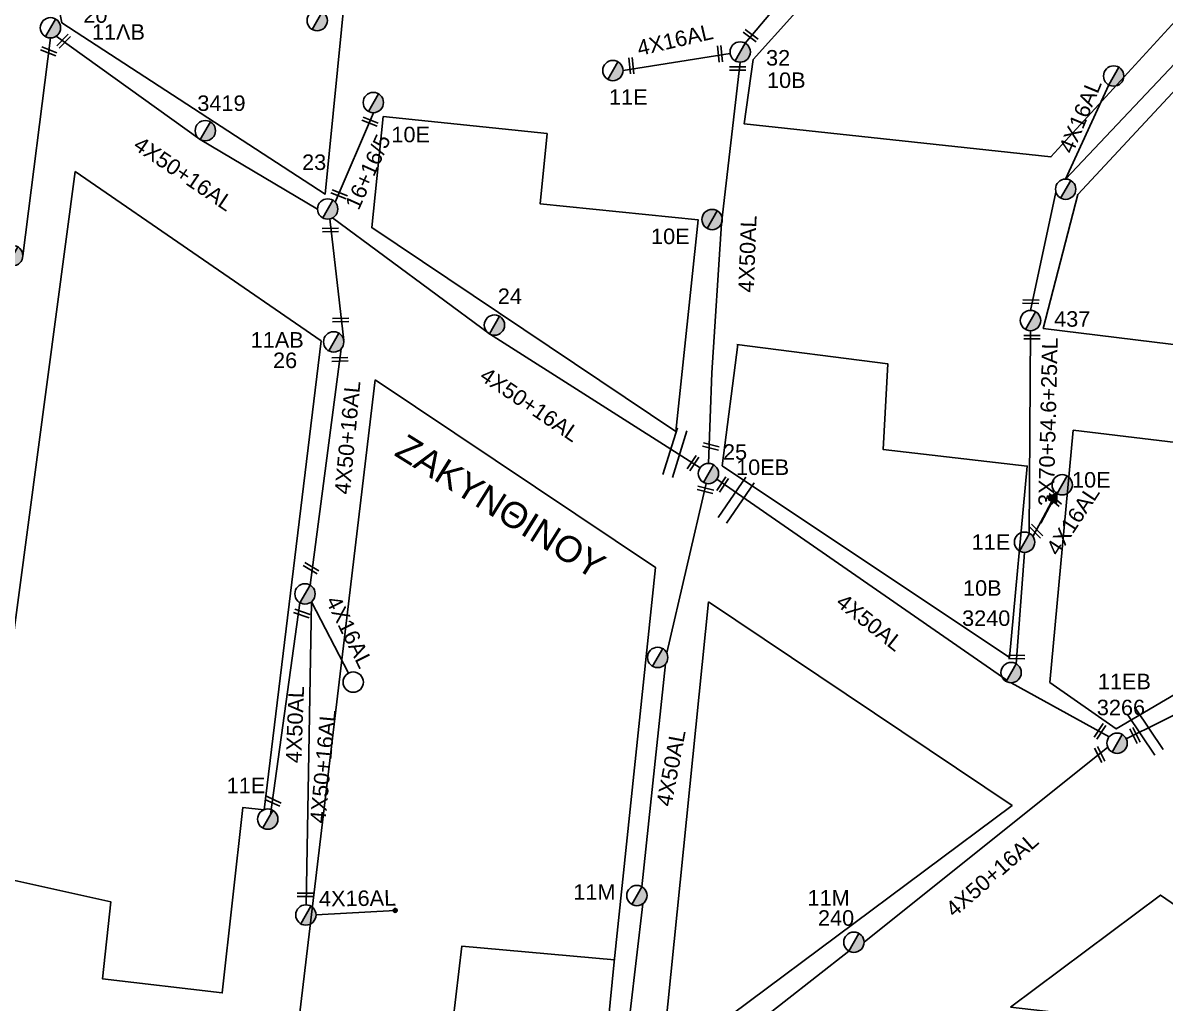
# Model space of a CAD drawing. Header units: millimetres. Extents: x 645 to 3057, y 900 to 1793.
# Drawn here: x 1313.3 to 1445.7, y 1237.6 to 1351.3 of the extents above; entities that cross this region are included whole.
import ezdxf

# ---------------------------------------------------------------- set-up
doc = ezdxf.new("R2010")
doc.units = ezdxf.units.MM
for name, color, linetype in [('Άγνωστα', 7, 'Continuous'), ('Γυμνά εναέρια ΧΤ (3Φ)   4x16AL', 7, 'Continuous'), ('Γυμνά εναέρια ΧΤ (3Φ)   4x50AL', 7, 'Continuous'), ('Γυμνά εναέρια ΧΤ και ΦΟΠ (3Φ)   4x50+16AL', 7, 'Continuous'), ('Εναέρια παροχή ΧΤ 4x16', 7, 'SYN_LINE'), ('Επίτονοι', 7, 'Continuous'), ('Επιγραφές - Σχήματα', 7, 'Continuous'), ('Μηχανική τομή', 7, 'Continuous'), ('Στύλος Ξύλινος', 7, 'Continuous'), ('Στύλος Ξύλινος @ 1', 7, 'Continuous'), ('Στύλος ΦΜ', 7, 'Continuous'), ('Στύλος ΦΜ @ 1', 7, 'Continuous'), ('Συνδέσεις', 7, 'Continuous'), ('Συνεστραμμένα ΧΤ   3x70+54.6+25 AL', 7, 'SYN_LINE'), ('Τομή', 7, 'Continuous'), ('Υπόβαθρο ΔΕΗ', 7, 'Continuous')]:
    doc.layers.add(name, color=color, linetype=linetype)
doc.styles.get("Standard").update_dxf_attribs({"font": 'arial.ttf'})
doc.linetypes.add('SYN_LINE', pattern='A,0.5,-0.0001,["/\\/\\/\\/",Standard,S=0.1,R=0,X=0,Y=-0.05],-0.25', length=0.7501)

# ---------------------------------------------------------------- blocks, each defined once
blk = doc.blocks.new('ΥΠΑΡΧΩΝ ΤΣΙΜΕΝΤΕΝΙΟΣ ΣΤΥΛΟΣ')
at = {"layer": 'Στύλος ΦΜ'}
blk.add_hatch(color=256, dxfattribs=at).paths.add_polyline_path([(-1.29, -2.28, 0.574793), (2.62, 0, 0.268822), (1.3, 2.27)])
blk.add_line((-1.29, -2.28), (1.3, 2.27), dxfattribs=at)
blk.add_circle((0, 0), 2.62, dxfattribs=at)
at = {"layer": 'Στύλος ΦΜ', "flags": 4}
for tag, p in [('ΑΡΙΘΜΟΣ', (-4.68, 8.05)), ('ΤΥΠΟΣ', (-4.91, 3.03))]:
    blk.add_attdef(tag, p, '', height=4, dxfattribs=at)
blk = doc.blocks.new('ΠΡΟΒΛΕΠΟΜΕΝΟΣ ΞΥΛΙΝΟΣ ΣΤΥΛΟΣ')
at = {"layer": 'Στύλος Ξύλινος', "color": 7}
blk.add_circle((0, 0), 2.62, dxfattribs=at)
at = {"layer": 'Στύλος Ξύλινος', "flags": 4}
for tag, p in [('ΑΡΙΘΜΟΣ', (-6.53, 6.96)), ('ΤΥΠΟΣ', (-6.8, 2.18))]:
    blk.add_attdef(tag, p, '', height=4, dxfattribs=at)
blk = doc.blocks.new('ΥΠΑΡΧΩΝ ΞΥΛΙΝΟΣ ΣΤΥΛΟΣ')
at = {"layer": 'Στύλος Ξύλινος'}
h = blk.add_hatch(color=7, dxfattribs=at)
h.paths.add_polyline_path([(-2.62, 0, 0.270008), (-1.29, -2.28), (1.3, 2.27, 0.576266)])
h.paths.add_polyline_path([(-1.29, -2.28, 0.574793), (2.62, 0, 0.268822), (1.3, 2.27)])
at = {"layer": 'Στύλος Ξύλινος', "color": 7}
blk.add_line((-1.29, -2.28), (1.3, 2.27), dxfattribs=at)
blk.add_circle((0, 0), 2.62, dxfattribs=at)
at = {"layer": 'Στύλος Ξύλινος', "flags": 4}
for tag, p in [('ΑΡΙΘΜΟΣ', (-4.91, 8.6)), ('ΤΥΠΟΣ', (-4.85, 3.39))]:
    blk.add_attdef(tag, p, '', height=4, dxfattribs=at)
blk = doc.blocks.new('ΜΗΧΑΝΙΚΗ ΤΟΜΗ')
at = {"layer": 'Μηχανική τομή', "ltscale": 40}
for p, q in [((-1.89, 0.78), (1.89, 0.78)), ((1.89, 0), (-1.89, 0))]:
    blk.add_line(p, q, dxfattribs=at)
blk = doc.blocks.new('ΤΟΜΗ')
at = {"layer": 'Τομή', "ltscale": 40}
for p, q in [((-5.68, 0), (5.68, 0)), ((5.68, -2.33), (-5.68, -2.33))]:
    blk.add_line(p, q, dxfattribs=at)
blk = doc.blocks.new('ΕΠΙΤΟΝΟΣ')
at = {"layer": 'Επίτονοι', "lineweight": 40, "ltscale": 40}
blk.add_hatch(color=256, dxfattribs=at).paths.add_polyline_path([(-1.13, 6.47), (0, 9.1), (1.13, 6.47)])
for p, q in [((-1.13, 6.47), (0, 9.1)), ((0, 9.1), (1.13, 6.47)), ((1.13, 6.47), (-1.13, 6.47)), ((-1.13, 6.47), (0, 6.47)), ((0, 6.47), (0, 0))]:
    blk.add_line(p, q, dxfattribs=at)
blk = doc.blocks.new('_ΣΥΝΔΕΣΗ')
at = {"layer": 'Συνδέσεις', "linetype": 'SYN_LINE', "ltscale": 40}
blk.add_hatch(color=256, dxfattribs=at).paths.add_polyline_path([(0.5, -0.01, 1), (-0.5, -0.01, 1)])
at = {"layer": 'Συνδέσεις'}
blk.add_circle((0, -0.01), 0.5, dxfattribs=at)

msp = doc.modelspace()

# ---------------------------------------------------------------- linework, layer by layer
at = {"layer": 'Άγνωστα', "color": 6}
msp.add_lwpolyline([(1349.48582, 1330.51503), (1353.89282, 1340.9054)], dxfattribs=at)
at = {"layer": 'Γυμνά εναέρια ΧΤ (3Φ)   4x16AL', "color": 133}
msp.add_lwpolyline([(1382.8406, 1345.79264), (1395.25555, 1347.76192)], dxfattribs=at)
at = {"layer": 'Γυμνά εναέρια ΧΤ (3Φ)   4x16AL', "color": 2, "linetype": 'SYN_LINE', "ltscale": 5}
msp.add_lwpolyline([(1430.35534, 1291.77402), (1432.43125, 1295.57361)], dxfattribs=at)
at = {"layer": 'Γυμνά εναέρια ΧΤ (3Φ)   4x50AL', "color": 133}
for points in [[(1397.00434, 1348.96832), (1409.24741, 1363.50981)], [(1394.24952, 1328.06968), (1396.41877, 1346.76867)], [(1392.73948, 1300.23675), (1393.14108, 1310.73626), (1394.24952, 1328.06968)], [(1387.90937, 1278.25747), (1392.47309, 1297.91174)], [(1385.02774, 1251.14), (1387.76417, 1276.99051)], [(1382.19863, 1224.12666), (1385.12896, 1249.16131)]]:
    msp.add_lwpolyline(points, dxfattribs=at)
at = {"layer": 'Γυμνά εναέρια ΧΤ (3Φ)   4x50AL', "color": 5}
for points in [[(1316.46628, 1349.57271), (1313.2626, 1324.32268)], [(1448.98021, 1272.15863), (1441.16442, 1268.3082)]]:
    msp.add_lwpolyline(points, dxfattribs=at)
at = {"layer": 'Γυμνά εναέρια ΧΤ (3Φ)   4x50AL', "color": 2}
for points in [[(1427.321, 1275.082), (1393.70736, 1298.3879)], [(1439.18242, 1268.51614), (1427.82548, 1274.79441)], [(1409.02476, 1243.68208), (1382.79084, 1223.10477)]]:
    msp.add_lwpolyline(points, dxfattribs=at)
at = {"layer": 'Γυμνά εναέρια ΧΤ (3Φ)   4x50AL', "color": 6}
msp.add_lwpolyline([(1345.38913, 1284.07254), (1341.95317, 1259.5059)], dxfattribs=at)
at = {"layer": 'Γυμνά εναέρια ΧΤ και ΦΟΠ (3Φ)   4x50+16AL', "color": 6}
for points in [[(1347.42398, 1329.73685), (1333.83334, 1337.79685), (1317.12326, 1349.77297)], [(1348.85339, 1328.58628), (1350.46346, 1314.47813)], [(1349.17166, 1328.70615), (1367.35282, 1315.2555), (1391.77753, 1299.73854)], [(1350.14682, 1313.5095), (1346.55572, 1286.1189)], [(1346.72069, 1284.18935), (1346.09137, 1249.04472)]]:
    msp.add_lwpolyline(points, dxfattribs=at)
at = {"layer": 'Γυμνά εναέρια ΧΤ και ΦΟΠ (3Φ)   4x50+16AL', "color": 2}
for points in [[(1449.46986, 1349.44977), (1434.14642, 1333.21216)], [(1433.01678, 1331.70115), (1430.07248, 1317.98443)], [(1439.02295, 1267.32943), (1410.78356, 1244.70655)]]:
    msp.add_lwpolyline(points, dxfattribs=at)
at = {"layer": 'Εναέρια παροχή ΧΤ 4x16', "color": 2, "ltscale": 15}
msp.add_lwpolyline([(1439.13353, 1344.13491), (1434.14642, 1333.21216)], dxfattribs=at)
at = {"layer": 'Εναέρια παροχή ΧΤ 4x16', "color": 6, "ltscale": 10}
for points in [[(1346.72069, 1284.18935), (1351.01703, 1275.912)], [(1347.24805, 1247.86714), (1356.42741, 1248.39658)]]:
    msp.add_lwpolyline(points, dxfattribs=at)
at = {"layer": 'Συνεστραμμένα ΧΤ   3x70+54.6+25 AL', "color": 2, "ltscale": 20}
msp.add_lwpolyline([(1430.07248, 1315.62889), (1429.9069, 1292.00056)], dxfattribs=at)
at = {"layer": 'Συνεστραμμένα ΧΤ   3x70+54.6+25 AL', "color": 2, "ltscale": 15}
msp.add_lwpolyline([(1429.39006, 1289.92145), (1428.41104, 1276.99406)], dxfattribs=at)
at = {"layer": 'Υπόβαθρο ΔΕΗ'}
for points in [[(1425.51393, 1377.73574), (1397.93092, 1347.0618), (1396.87406, 1339.62511), (1432.43847, 1335.76989), (1468.57584, 1375.26002), (1425.51393, 1377.73574)], [(1475.70672, 1374.61709), (1435.57812, 1331.41488), (1431.54749, 1315.88401), (1467.76472, 1311.44662), (1469.97706, 1329.50335), (1480.69557, 1329.25751), (1519.10722, 1372.54078), (1475.70672, 1374.61709)], [(1315.34205, 1363.80027), (1333.33126, 1361.69865), (1335.31708, 1356.79487), (1350.67799, 1355.27703), (1348.32235, 1331.46832), (1317.79234, 1351.31208), (1315.34205, 1363.80027)], [(1355.04547, 1340.4618), (1353.70876, 1327.57958), (1388.94135, 1303.94658), (1391.54389, 1328.49047), (1373.216, 1330.34278), (1374.03895, 1338.48553), (1355.04492, 1340.45642)], [(1319.33504, 1334.08464), (1347.83201, 1314.44913), (1341.22094, 1260.05107), (1338.77572, 1260.34824), (1336.3855, 1238.83482), (1322.49799, 1240.45136), (1323.46507, 1249.37132), (1308.46544, 1252.71669), (1319.33504, 1334.08464)], [(1396.01564, 1314.04261), (1413.53312, 1311.79064), (1412.98938, 1301.85518), (1429.69015, 1299.91466), (1427.6221, 1277.72542), (1394.33624, 1299.96724), (1396.14359, 1314.02616)], [(1354.09329, 1309.9428), (1386.5867, 1288.16497), (1381.80729, 1242.4378), (1380.00962, 1223.95095), (1339.38299, 1194.14257), (1331.79919, 1195.37655), (1299.98647, 1235.1567)], [(1354.09329, 1309.9428), (1344.80698, 1231.70206), (1362.39614, 1229.55982), (1364.14964, 1244.24395), (1381.83596, 1242.65566)], [(1435.0049, 1304.102), (1455.92278, 1301.59172), (1455.20959, 1292.22528), (1474.98092, 1290.03109), (1440.01706, 1269.44559), (1432.32749, 1274.84294), (1435.0049, 1304.102)], [(1392.75689, 1284.1685), (1387.30341, 1230.26845), (1427.94076, 1260.56911), (1392.75689, 1284.1685)], [(1427.75162, 1237.17987), (1445.15457, 1250.17758), (1471.27677, 1232.18058), (1427.75162, 1237.17987)]]:
    msp.add_lwpolyline(points, dxfattribs=at)

# ---------------------------------------------------------------- block references
at = {"layer": 'Επίτονοι', "xscale": 0.4499999999998494, "yscale": 0.4499999999998494, "zscale": 0.4499999999998494, "rotation": 332.3908684671055}
msp.add_blockref('ΕΠΙΤΟΝΟΣ', (1431.2363, 1293.28878), dxfattribs=at)
at = {"layer": 'Μηχανική τομή'}
for p, xscale, yscale, zscale, rotation in [((1317.86331, 1349.32954), 0.5000000000000319, 0.5000000000000319, 0.5000000000000319, 225.6596974325147), ((1397.74407, 1350.01028), 0.5000000000000124, 0.5000000000000124, 0.5000000000000124, 143.7388028647914), ((1316.33726, 1348.21098), 0.4999999999999782, 0.4999999999999782, 0.4999999999999782, 158.7119861168731), ((1394.284, 1347.763), 0.4999999999999408, 0.4999999999999408, 0.4999999999999408, 95.46420917502174), ((1383.99423, 1346.37323), 0.4999999999999408, 0.4999999999999408, 0.4999999999999408, 95.46420917502174), ((1396.12656, 1346.22634), 0.500000000000032, 0.500000000000032, 0.500000000000032, 179.0569454344024), ((1353.58814, 1340.05116), 0.4999999999999782, 0.4999999999999782, 0.4999999999999782, 158.7119861168731), ((1349.99852, 1331.61605), 0.4999999999999782, 0.4999999999999782, 0.4999999999999782, 158.7119861168731), ((1348.9197, 1327.50843), 0.4999999999999609, 0.4999999999999609, 0.4999999999999609, 181.2919900947124), ((1430.11526, 1319.17684), 0.500000000000032, 0.500000000000032, 0.500000000000032, 179.0569454344024), ((1350.11309, 1317.06293), 0.4999999999999609, 0.4999999999999609, 0.4999999999999609, 181.2919900947124), ((1430.25644, 1315.06891), 0.500000000000032, 0.500000000000032, 0.500000000000032, 179.0569454344024), ((1350.00928, 1312.48303), 0.4999999999999609, 0.4999999999999609, 0.4999999999999609, 181.2919900947124), ((1393.07372, 1302.38666), 0.5000000000000253, 0.5000000000000253, 0.5000000000000253, 166.0046867560369), ((1391.10442, 1300.16243), 0.5000000000000617, 0.5000000000000617, 0.5000000000000617, 56.56990759290496), ((1394.55844, 1297.68064), 0.5000000000000617, 0.5000000000000617, 0.5000000000000617, 56.56990759290496), ((1392.42857, 1297.36817), 0.5000000000000253, 0.5000000000000253, 0.5000000000000253, 166.0046867560369), ((1432.95133, 1296.14242), 0.5000000000000181, 0.5000000000000181, 0.5000000000000181, 139.1594953088234), ((1430.84291, 1292.50086), 0.4999999999999478, 0.4999999999999478, 0.4999999999999478, 133.7898496374179), ((1346.77113, 1288.25361), 0.5000000000000248, 0.5000000000000248, 0.5000000000000248, 149.0755881889547), ((1345.67529, 1283.01195), 0.4999999999999611, 0.4999999999999611, 0.4999999999999611, 160.7643660538174), ((1428.46887, 1277.98434), 0.500000000000032, 0.500000000000032, 0.500000000000032, 179.0569454344024), ((1438.29235, 1269.05498), 0.5000000000000617, 0.5000000000000617, 0.5000000000000617, 56.56990759290496), ((1442.36248, 1268.76613), 0.4999999999999669, 0.4999999999999669, 0.4999999999999669, 116.0482098216801), ((1438.26828, 1266.55162), 0.4999999999999669, 0.4999999999999669, 0.4999999999999669, 116.0482098216801), ((1342.35482, 1261.23971), 0.4999999999999764, 0.4999999999999764, 0.4999999999999764, 155.5606097526982), ((1346.02296, 1250.39544), 0.5000000000000377, 0.5000000000000377, 0.5000000000000377, 179.2015383954028)]:
    msp.add_blockref('ΜΗΧΑΝΙΚΗ ΤΟΜΗ', p, dxfattribs=dict(at, xscale=xscale, yscale=yscale, zscale=zscale, rotation=rotation))
at = {"layer": 'Στύλος Ξύλινος @ 1', "ltscale": 40}
ref = msp.add_blockref('ΥΠΑΡΧΩΝ ΞΥΛΙΝΟΣ ΣΤΥΛΟΣ', (1393.16075, 1328.51882), dxfattribs=dict(at, xscale=0.4499999999998181, yscale=0.4499999999998181, zscale=0.4499999999998181))
ref.add_attrib('ΤΥΠΟΣ', '10E', (1386.08251, 1325.66689), dxfattribs={"layer": 'Στύλος Ξύλινος', "height": 1.8, "flags": 4})
at = {"layer": 'Στύλος Ξύλινος @ 1', "ltscale": 40, "xscale": 0.4499999999998181, "yscale": 0.4499999999998181, "zscale": 0.4499999999998181}
msp.add_blockref('ΠΡΟΒΛΕΠΟΜΕΝΟΣ ΞΥΛΙΝΟΣ ΣΤΥΛΟΣ', (1351.55961, 1274.86666), dxfattribs=at)
at = {"layer": 'Στύλος ΦΜ @ 1', "ltscale": 40}
ref = msp.add_blockref('ΥΠΑΡΧΩΝ ΤΣΙΜΕΝΤΕΝΙΟΣ ΣΤΥΛΟΣ', (1316.46628, 1350.75048), dxfattribs=dict(at, xscale=0.4499999999998181, yscale=0.4499999999998181, zscale=0.4499999999998181))
ref.add_attrib('ΤΥΠΟΣ', '20', (1320.27402, 1351.33619), dxfattribs={"layer": 'Στύλος ΦΜ', "height": 1.8, "flags": 4})
ref.add_attrib('ΑΡΙΘΜΟΣ', '11ΛΒ', (1321.26708, 1349.36569), dxfattribs={"layer": 'Στύλος ΦΜ', "height": 1.8, "flags": 4})
at = {"layer": 'Στύλος ΦΜ @ 1', "ltscale": 40, "xscale": 0.4499999999998181, "yscale": 0.4499999999998181, "zscale": 0.4499999999998181}
for p in [(1347.38158, 1351.58619), (1439.71456, 1345.15938), (1434.14642, 1332.03439), (1312.08483, 1324.32268), (1345.97016, 1285.09701), (1386.85298, 1277.73674), (1346.07028, 1247.86714)]:
    msp.add_blockref('ΥΠΑΡΧΩΝ ΤΣΙΜΕΝΤΕΝΙΟΣ ΣΤΥΛΟΣ', p, dxfattribs=at)
at = {"layer": 'Στύλος ΦΜ @ 1', "ltscale": 40}
ref = msp.add_blockref('ΥΠΑΡΧΩΝ ΤΣΙΜΕΝΤΕΝΙΟΣ ΣΤΥΛΟΣ', (1396.41877, 1347.94644), dxfattribs=dict(at, xscale=0.4499999999998181, yscale=0.4499999999998181, zscale=0.4499999999998181))
ref.add_attrib('ΤΥΠΟΣ', '32', (1399.41784, 1346.37245), dxfattribs={"layer": 'Στύλος ΦΜ', "height": 1.8, "flags": 4})
ref.add_attrib('ΑΡΙΘΜΟΣ', '10B', (1399.52395, 1343.77434), dxfattribs={"layer": 'Στύλος ΦΜ', "height": 1.8, "flags": 4})
ref = msp.add_blockref('ΥΠΑΡΧΩΝ ΤΣΙΜΕΝΤΕΝΙΟΣ ΣΤΥΛΟΣ', (1381.66283, 1345.79264), dxfattribs=dict(at, xscale=0.4499999999998181, yscale=0.4499999999998181, zscale=0.4499999999998181))
ref.add_attrib('ΤΥΠΟΣ', '11E', (1381.20413, 1341.82045), dxfattribs={"layer": 'Στύλος ΦΜ', "height": 1.8, "flags": 4})
ref = msp.add_blockref('ΥΠΑΡΧΩΝ ΤΣΙΜΕΝΤΕΝΙΟΣ ΣΤΥΛΟΣ', (1334.41437, 1338.82132), dxfattribs=dict(at, xscale=0.4499999999998181, yscale=0.4499999999998181, zscale=0.4499999999998181))
ref.add_attrib('ΤΥΠΟΣ', '3419', (1333.48838, 1341.11004), dxfattribs={"layer": 'Στύλος ΦΜ', "height": 1.8, "flags": 4})
ref = msp.add_blockref('ΥΠΑΡΧΩΝ ΤΣΙΜΕΝΤΕΝΙΟΣ ΣΤΥΛΟΣ', (1353.89282, 1342.08317), dxfattribs=dict(at, xscale=0.4499999999998181, yscale=0.4499999999998181, zscale=0.4499999999998181))
ref.add_attrib('ΤΥΠΟΣ', '10E', (1355.9866, 1337.47669), dxfattribs={"layer": 'Στύλος ΦΜ', "height": 1.8, "flags": 4})
ref = msp.add_blockref('ΥΠΑΡΧΩΝ ΤΣΙΜΕΝΤΕΝΙΟΣ ΣΤΥΛΟΣ', (1348.60175, 1329.73685), dxfattribs=dict(at, xscale=0.4499999999998181, yscale=0.4499999999998181, zscale=0.4499999999998181))
ref.add_attrib('ΤΥΠΟΣ', '23', (1345.63293, 1334.26337), dxfattribs={"layer": 'Στύλος ΦΜ', "height": 1.8, "flags": 4})
ref = msp.add_blockref('ΥΠΑΡΧΩΝ ΤΣΙΜΕΝΤΕΝΙΟΣ ΣΤΥΛΟΣ', (1367.93386, 1316.27997), dxfattribs=dict(at, xscale=0.4499999999998181, yscale=0.4499999999998181, zscale=0.4499999999998181))
ref.add_attrib('ΤΥΠΟΣ', '24', (1368.32139, 1318.71964), dxfattribs={"layer": 'Στύλος ΦΜ', "height": 1.8, "flags": 4})
ref = msp.add_blockref('ΥΠΑΡΧΩΝ ΤΣΙΜΕΝΤΕΝΙΟΣ ΣΤΥΛΟΣ', (1430.07248, 1316.80666), dxfattribs=dict(at, xscale=0.4499999999998181, yscale=0.4499999999998181, zscale=0.4499999999998181))
ref.add_attrib('ΤΥΠΟΣ', '437', (1432.81243, 1316.0875), dxfattribs={"layer": 'Στύλος ΦΜ', "height": 1.8, "flags": 4})
ref = msp.add_blockref('ΥΠΑΡΧΩΝ ΤΣΙΜΕΝΤΕΝΙΟΣ ΣΤΥΛΟΣ', (1349.29586, 1314.32375), dxfattribs=dict(at, xscale=0.4499999999998181, yscale=0.4499999999998181, zscale=0.4499999999998181))
ref.add_attrib('ΤΥΠΟΣ', '26', (1342.26361, 1311.29147), dxfattribs={"layer": 'Στύλος ΦΜ', "height": 1.8, "flags": 4})
ref.add_attrib('ΑΡΙΘΜΟΣ', '11AB', (1339.6742, 1313.65859), dxfattribs={"layer": 'Στύλος ΦΜ', "height": 1.8, "flags": 4})
ref = msp.add_blockref('ΥΠΑΡΧΩΝ ΤΣΙΜΕΝΤΕΝΙΟΣ ΣΤΥΛΟΣ', (1392.73948, 1299.05898), dxfattribs=dict(at, xscale=0.4499999999998181, yscale=0.4499999999998181, zscale=0.4499999999998181))
ref.add_attrib('ΤΥΠΟΣ', '25', (1394.42489, 1300.65679), dxfattribs={"layer": 'Στύλος ΦΜ', "height": 1.8, "flags": 4})
ref.add_attrib('ΑΡΙΘΜΟΣ', '10EB', (1395.94285, 1298.89369), dxfattribs={"layer": 'Στύλος ΦΜ', "height": 1.8, "flags": 4})
ref = msp.add_blockref('ΥΠΑΡΧΩΝ ΤΣΙΜΕΝΤΕΝΙΟΣ ΣΤΥΛΟΣ', (1433.74703, 1297.75411), dxfattribs=dict(at, xscale=0.4499999999998181, yscale=0.4499999999998181, zscale=0.4499999999998181))
ref.add_attrib('ΤΥΠΟΣ', '10E', (1434.87948, 1297.43054), dxfattribs={"layer": 'Στύλος ΦΜ', "height": 1.8, "flags": 4})
ref = msp.add_blockref('ΥΠΑΡΧΩΝ ΤΣΙΜΕΝΤΕΝΙΟΣ ΣΤΥΛΟΣ', (1429.39006, 1291.09922), dxfattribs=dict(at, xscale=0.4499999999998181, yscale=0.4499999999998181, zscale=0.4499999999998181))
ref.add_attrib('ΤΥΠΟΣ', '11E', (1423.2485, 1290.21242), dxfattribs={"layer": 'Στύλος ΦΜ', "height": 1.8, "flags": 4})
ref = msp.add_blockref('ΥΠΑΡΧΩΝ ΤΣΙΜΕΝΤΕΝΙΟΣ ΣΤΥΛΟΣ', (1427.82548, 1275.97217), dxfattribs=dict(at, xscale=0.4499999999998181, yscale=0.4499999999998181, zscale=0.4499999999998181))
ref.add_attrib('ΤΥΠΟΣ', '3240', (1422.1412, 1281.38779), dxfattribs={"layer": 'Στύλος ΦΜ', "height": 1.8, "flags": 4})
ref.add_attrib('ΑΡΙΘΜΟΣ', '10B', (1422.2475, 1284.88239), dxfattribs={"layer": 'Στύλος ΦΜ', "height": 1.8, "flags": 4})
ref = msp.add_blockref('ΥΠΑΡΧΩΝ ΤΣΙΜΕΝΤΕΝΙΟΣ ΣΤΥΛΟΣ', (1440.1079, 1267.78771), dxfattribs=dict(at, xscale=0.4499999999998181, yscale=0.4499999999998181, zscale=0.4499999999998181))
ref.add_attrib('ΤΥΠΟΣ', '3266', (1437.76053, 1271.02946), dxfattribs={"layer": 'Στύλος ΦΜ', "height": 1.8, "flags": 4})
ref.add_attrib('ΑΡΙΘΜΟΣ', '11EB', (1437.87727, 1274.04632), dxfattribs={"layer": 'Στύλος ΦΜ', "height": 1.8, "flags": 4})
ref = msp.add_blockref('ΥΠΑΡΧΩΝ ΤΣΙΜΕΝΤΕΝΙΟΣ ΣΤΥΛΟΣ', (1341.65017, 1258.97965), dxfattribs=dict(at, xscale=0.4499999999998181, yscale=0.4499999999998181, zscale=0.4499999999998181))
ref.add_attrib('ΤΥΠΟΣ', '11E', (1336.89382, 1261.98901), dxfattribs={"layer": 'Στύλος ΦΜ', "height": 1.8, "flags": 4})
ref = msp.add_blockref('ΥΠΑΡΧΩΝ ΤΣΙΜΕΝΤΕΝΙΟΣ ΣΤΥΛΟΣ', (1384.44218, 1250.11811), dxfattribs=dict(at, xscale=0.4499999999998181, yscale=0.4499999999998181, zscale=0.4499999999998181))
ref.add_attrib('ΤΥΠΟΣ', '11M', (1377.07643, 1249.63403), dxfattribs={"layer": 'Στύλος ΦΜ', "height": 1.8, "flags": 4})
ref = msp.add_blockref('ΥΠΑΡΧΩΝ ΤΣΙΜΕΝΤΕΝΙΟΣ ΣΤΥΛΟΣ', (1409.60579, 1244.70655), dxfattribs=dict(at, xscale=0.4499999999998181, yscale=0.4499999999998181, zscale=0.4499999999998181))
ref.add_attrib('ΤΥΠΟΣ', '240', (1405.43423, 1246.61594), dxfattribs={"layer": 'Στύλος ΦΜ', "height": 1.8, "flags": 4})
ref.add_attrib('ΑΡΙΘΜΟΣ', '11M', (1404.21923, 1248.95003), dxfattribs={"layer": 'Στύλος ΦΜ', "height": 1.8, "flags": 4})
at = {"layer": 'Συνδέσεις', "xscale": 0.4499999999998181, "yscale": 0.4499999999998181, "zscale": 0.4499999999998181}
msp.add_blockref('_ΣΥΝΔΕΣΗ', (1356.42885, 1248.40179), dxfattribs=at)
at = {"layer": 'Τομή'}
for p, xscale, yscale, zscale, rotation in [((1388.28904, 1301.6508), 0.4999999999999313, 0.4999999999999313, 0.4999999999999313, 72.64772829490153), ((1395.47253, 1296.3101), 0.5000000000000601, 0.5000000000000601, 0.5000000000000601, 55.41161203709905), ((1442.89088, 1268.74874), 0.4999999999999089, 0.4999999999999089, 0.4999999999999089, 123.9119726502288)]:
    msp.add_blockref('ΤΟΜΗ', p, dxfattribs=dict(at, xscale=xscale, yscale=yscale, zscale=zscale, rotation=rotation))

# ---------------------------------------------------------------- texts
at = {"layer": 'Γυμνά εναέρια ΧΤ (3Φ)   4x16AL', "color": 7, "char_height": 1.8, "width": 168.3717627, "attachment_point": 1}
for insert, rotation in [((1384.30056, 1349.23299), 12.9885954), ((1431.76889, 1290.39239), 56.650244)]:
    msp.add_mtext('4X16AL', dxfattribs=dict(at, insert=insert, rotation=rotation))
at = {"layer": 'Γυμνά εναέρια ΧΤ (3Φ)   4x50AL', "color": 7, "char_height": 1.8, "width": 168.3717627, "attachment_point": 1}
for insert, rotation in [((1396.18827, 1320.08533), 87.8465149), ((1408.50749, 1285.28169), 321.6328671), ((1343.73453, 1265.51105), 87.8465149), ((1386.67466, 1260.69116), 79.3014888)]:
    msp.add_mtext('4X50AL', dxfattribs=dict(at, insert=insert, rotation=rotation))
at = {"layer": 'Γυμνά εναέρια ΧΤ και ΦΟΠ (3Φ)   4x50+16AL', "color": 7, "char_height": 1.8, "width": 168.3717627, "attachment_point": 1}
for insert, rotation in [((1326.95264, 1338.28584), 325.8510583), ((1367.09305, 1311.52103), 325.8510583), ((1349.38178, 1296.73913), 84.6604007), ((1346.53262, 1258.60723), 84.6604007), ((1420.03555, 1248.87003), 41.0946859)]:
    msp.add_mtext('4X50+16AL', dxfattribs=dict(at, insert=insert, rotation=rotation))
at = {"layer": 'Εναέρια παροχή ΧΤ 4x16', "color": 7, "char_height": 1.8, "width": 168.3717627, "attachment_point": 1}
for insert, rotation in [((1433.29232, 1336.72673), 67.5079602), ((1349.94892, 1285.11116), 296.3394915), ((1347.57442, 1250.63897), 0.8029478)]:
    msp.add_mtext('4X16AL', dxfattribs=dict(at, insert=insert, rotation=rotation))
at = {"layer": 'Επιγραφές - Σχήματα', "attachment_point": 1}
for s, insert, char_height, width, rotation in [('16+16/5', (1350.5468, 1330.23986), 1.8, 10.7099727, 65.7453896), ('ΖΑΚΥΝΘIΝΟΥ', (1357.77629, 1303.78271), 3, 69.9753744, 328.0225586)]:
    msp.add_mtext(s, dxfattribs=dict(at, insert=insert, char_height=char_height, width=width, rotation=rotation))
at = {"layer": 'Συνεστραμμένα ΧΤ   3x70+54.6+25 AL', "color": 7, "insert": (1430.96919, 1295.30612), "char_height": 1.8, "width": 168.3717627, "attachment_point": 1, "rotation": 88.6419978}
msp.add_mtext('3X70+54.6+25AL', dxfattribs=at)

doc.saveas('drawing.dxf')
